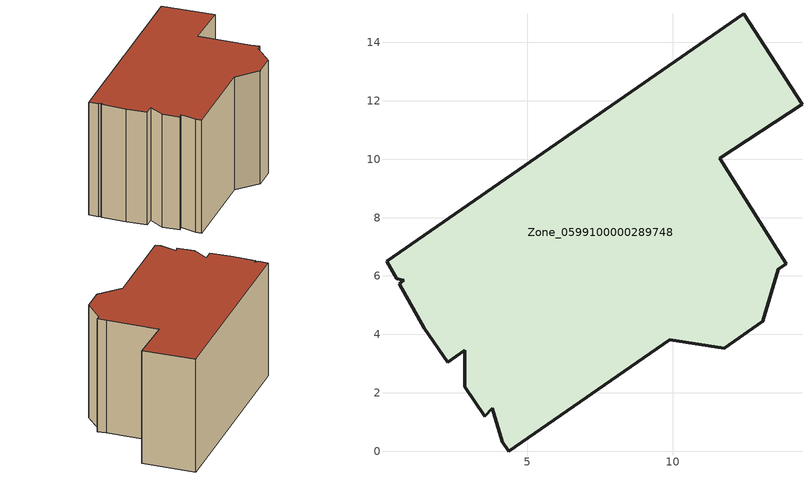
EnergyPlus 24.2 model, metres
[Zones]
Zone_0599100000289748
 floor ground (C_G): 11.6,10.03 13.56,6.93 13.89,6.42 13.6,6.23 13.08,4.45 11.75,3.53 9.88,3.81 4.37,0 4.15,0.32 3.8,1.46 3.55,1.2 2.86,2.21 2.87,3.45 2.28,3.05 1.48,4.22 0.63,5.74 0.78,5.85 0.53,5.91 0.18,6.51 12.42,14.98 14.42,11.89 z0
 wall outside (C_F): 9.88,3.81 11.75,3.53 13.08,4.45 13.6,6.23 13.89,6.42 13.56,6.93 11.6,10.03 14.42,11.89 12.42,14.98 0.18,6.51 0.53,5.91 0.78,5.85 0.63,5.74 1.48,4.22 2.28,3.05 2.87,3.45 2.86,2.21 3.55,1.2 3.8,1.46 4.15,0.32 4.37,0 9.88,3.81 z0:8.05
 roof outside (C_R): 0.53,5.91 0.78,5.85 0.63,5.74 1.48,4.22 2.28,3.05 2.87,3.45 2.86,2.21 3.55,1.2 3.8,1.46 4.15,0.32 4.37,0 9.88,3.81 11.75,3.53 13.08,4.45 13.6,6.23 13.89,6.42 13.56,6.93 11.6,10.03 14.42,11.89 12.42,14.98 0.18,6.51 z8.05
[BUILDING]
Pand.0599100000289748: North Axis=0; Terrain=City; Loads Convergence Tolerance Value=0.04; Temperature Convergence Tolerance Value=0.4; Solar Distribution=FullExterior; Maximum Number of Warmup Days=25; Minimum Number of Warmup Days=1
[Site:Location]
Rotterdam.The.Hague.AP_ZH_NLD Design_Conditions: Latitude=51.96; Longitude=4.45; Time Zone=1; Elevation=-4.5
[SITE:GROUNDTEMPERATURE:BUILDINGSURFACE]
18, 18, 18, 18, 18, 18, 18, 18, 18, 18, 18, 18
[MATERIAL] Thermal Absorptance=0.9; Solar Absorptance=0.7; Visible Absorptance=0.7
Name | Roughness | Thickness | Conductivity | Density | Specific Heat
G.D.1965 | MediumSmooth | 0.15 | 1 | 540 | 1210
F.D.1965 | Rough | 0.3 | 0.857143 | 1920 | 840
R.D.1965 | MediumRough | 0.2 | 0.08 | 1500 | 1000
[CONSTRUCTION]
C_G: G.D.1965
C_F: F.D.1965
C_R: R.D.1965
[ZONE]
Zone_0599100000289748: Type=1; Multiplier=1; Ceiling Height=Autocalculate; Volume=Autocalculate; Floor Area=autocalculate; Part of Total Floor Area=Yes
[ZONEINFILTRATION:DESIGNFLOWRATE]
Infil_Zone_0599100000289748: Zone or ZoneList or Space or SpaceList=Zone_0599100000289748; Schedule=AlwaysOn; Design Flow Rate Calculation Method=Flow/Area; Flow Rate per Floor Area=0.0042; Constant Term Coefficient=1; Temperature Term Coefficient=0; Velocity Term Coefficient=0; Velocity Squared Term Coefficient=0
[HVACTEMPLATE:ZONE:IDEALLOADSAIRSYSTEM]
Zone_0599100000289748: Maximum Heating Supply Air Temperature=50; Minimum Cooling Supply Air Temperature=13; Maximum Heating Supply Air Humidity Ratio=0.0156; Minimum Cooling Supply Air Humidity Ratio=0.0077; Heating Limit=NoLimit; Cooling Limit=NoLimit; Dehumidification Control Type=ConstantSensibleHeatRatio; Cooling Sensible Heat Ratio=0.7; Dehumidification Setpoint=60; Humidification Control Type=None; Humidification Setpoint=30; Outdoor Air Method=None; Outdoor Air Flow Rate per Person=0.00944; Outdoor Air Flow Rate per Zone Floor Area=0; Outdoor Air Flow Rate per Zone=0; Demand Controlled Ventilation Type=None; Outdoor Air Economizer Type=NoEconomizer; Heat Recovery Type=None; Sensible Heat Recovery Effectiveness=0.7; Latent Heat Recovery Effectiveness=0.65
[ZONECONTROL:THERMOSTAT]
ThermostatControl_Zone_0599100000289748: Zone or ZoneList=Zone_0599100000289748; Control Type Schedule=DualSetpointControlType; Control 1=Thermostat_Zone_0599100000289748; Temperature Difference Between Cutout And Setpoint=0
[THERMOSTATSETPOINT:DUALSETPOINT]
Thermostat_Zone_0599100000289748: Heating Setpoint Temperature Schedule=HeatingSetpoint_Zone_0599100000289748; Cooling Setpoint Temperature Schedule=CoolingSetpoint_Zone_0599100000289748
[SCHEDULE:COMPACT]
HeatingSetpoint_Zone_0599100000289748: Through: 12/31, For: AllDays, Until: 24:00, 21
CoolingSetpoint_Zone_0599100000289748: Through: 12/31, For: AllDays, Until: 24:00, 24
DualSetpointControlType: Through: 12/31, For: AllDays, Until: 24:00, 4
AlwaysOn: Through: 12/31, For: AllDays, Until: 24:00, 1
